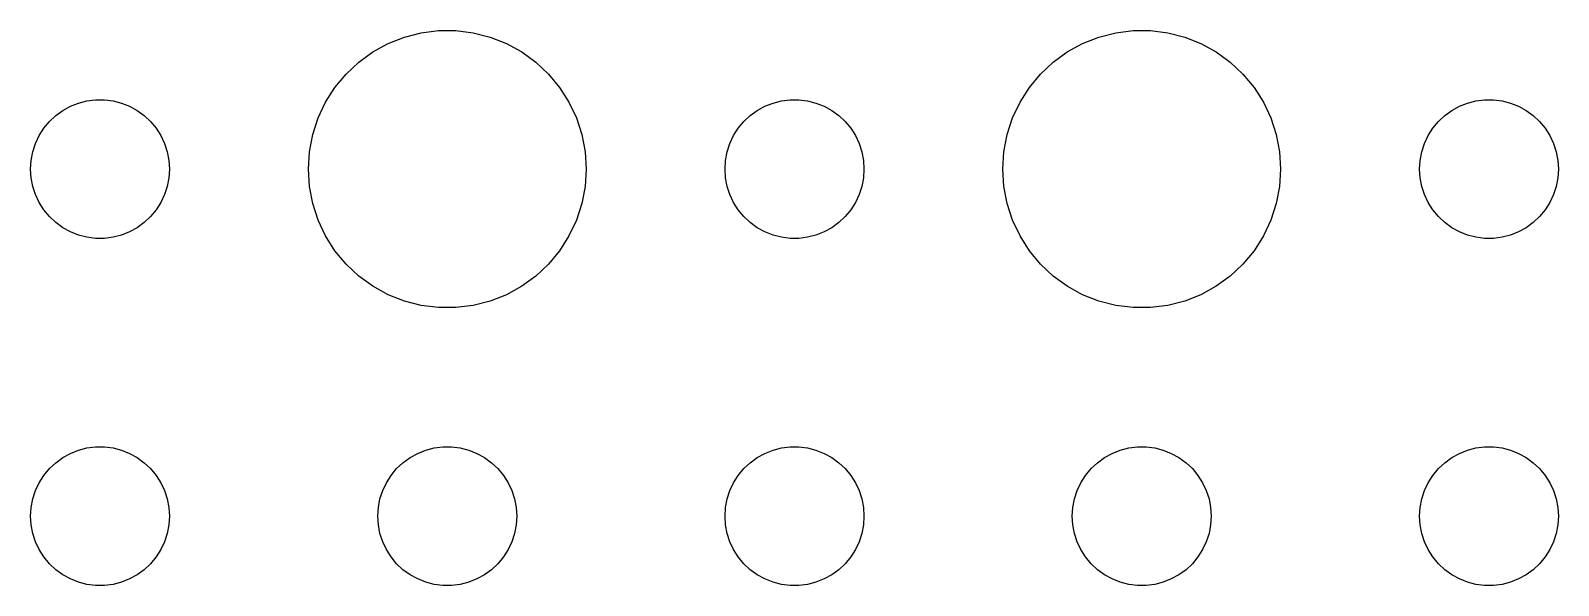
# Model space of a CAD drawing. Header units: metres. Extents: x -142 to 142, y -142 to 142.
# Drawn here: x -39 to -6, y -84 to -72.01 of the extents above; entities that cross this region are included whole.
import ezdxf

# ---------------------------------------------------------------- set-up
doc = ezdxf.new("R2010")
doc.units = ezdxf.units.M

msp = doc.modelspace()

# ---------------------------------------------------------------- linework, layer by layer
for p, q in [((-31.2773, -72.2855), (-30.927, -72.1468)), ((-30.927, -72.1468), (-30.5621, -72.0531)), ((-30.5621, -72.0531), (-30.1884, -72.0059)), ((-30.1884, -72.0059), (-29.8116, -72.0059)), ((-29.8116, -72.0059), (-29.4379, -72.0531)), ((-29.4379, -72.0531), (-29.0729, -72.1468)), ((-29.0729, -72.1468), (-28.7227, -72.2855)), ((-16.2773, -72.2855), (-15.927, -72.1468)), ((-15.927, -72.1468), (-15.5621, -72.0531)), ((-15.5621, -72.0531), (-15.1884, -72.0059)), ((-15.1884, -72.0059), (-14.8116, -72.0059)), ((-14.8116, -72.0059), (-14.4379, -72.0531)), ((-14.4379, -72.0531), (-14.0729, -72.1468)), ((-14.0729, -72.1468), (-13.7227, -72.2855)), ((-31.9123, -72.6885), (-31.6075, -72.467)), ((-31.6075, -72.467), (-31.2773, -72.2855)), ((-28.7227, -72.2855), (-28.3925, -72.467)), ((-28.3925, -72.467), (-28.0877, -72.6885)), ((-16.9123, -72.6885), (-16.6075, -72.467)), ((-16.6075, -72.467), (-16.2773, -72.2855)), ((-13.7227, -72.2855), (-13.3925, -72.467)), ((-13.3925, -72.467), (-13.0877, -72.6885)), ((-32.1869, -72.9464), (-31.9123, -72.6885)), ((-28.0877, -72.6885), (-27.8131, -72.9464)), ((-17.1869, -72.9464), (-16.9123, -72.6885)), ((-13.0877, -72.6885), (-12.8131, -72.9464)), ((-32.6289, -73.5547), (-32.427, -73.2366)), ((-32.427, -73.2366), (-32.1869, -72.9464)), ((-27.8131, -72.9464), (-27.5729, -73.2366)), ((-27.5729, -73.2366), (-27.3711, -73.5547)), ((-17.6289, -73.5547), (-17.427, -73.2366)), ((-17.427, -73.2366), (-17.1869, -72.9464)), ((-12.8131, -72.9464), (-12.5729, -73.2366)), ((-12.5729, -73.2366), (-12.3711, -73.5547)), ((-38.1387, -73.6428), (-37.9635, -73.5734)), ((-37.9635, -73.5734), (-37.7811, -73.5266)), ((-37.7811, -73.5266), (-37.5942, -73.503)), ((-37.5942, -73.503), (-37.4058, -73.503)), ((-37.4058, -73.503), (-37.2189, -73.5266)), ((-37.2189, -73.5266), (-37.0365, -73.5734)), ((-37.0365, -73.5734), (-36.8613, -73.6428)), ((-32.7893, -73.8956), (-32.6289, -73.5547)), ((-27.3711, -73.5547), (-27.2107, -73.8956)), ((-23.1387, -73.6428), (-22.9635, -73.5734)), ((-22.9635, -73.5734), (-22.7811, -73.5266)), ((-22.7811, -73.5266), (-22.5942, -73.503)), ((-22.5942, -73.503), (-22.4058, -73.503)), ((-22.4058, -73.503), (-22.2189, -73.5266)), ((-22.2189, -73.5266), (-22.0365, -73.5734)), ((-22.0365, -73.5734), (-21.8613, -73.6428)), ((-17.7893, -73.8956), (-17.6289, -73.5547)), ((-12.3711, -73.5547), (-12.2107, -73.8956)), ((-8.13866, -73.6428), (-7.96352, -73.5734)), ((-7.96352, -73.5734), (-7.78107, -73.5266)), ((-7.78107, -73.5266), (-7.59418, -73.503)), ((-7.59418, -73.503), (-7.40581, -73.503)), ((-7.40581, -73.503), (-7.21892, -73.5266)), ((-7.21892, -73.5266), (-7.03647, -73.5734)), ((-7.03647, -73.5734), (-6.86133, -73.6428)), ((-38.5934, -73.9732), (-38.4561, -73.8442)), ((-38.4561, -73.8442), (-38.3037, -73.7335)), ((-38.3037, -73.7335), (-38.1387, -73.6428)), ((-36.8613, -73.6428), (-36.6963, -73.7335)), ((-36.6963, -73.7335), (-36.5439, -73.8442)), ((-36.5439, -73.8442), (-36.4065, -73.9732)), ((-32.9057, -74.2539), (-32.7893, -73.8956)), ((-27.2107, -73.8956), (-27.0942, -74.2539)), ((-23.5934, -73.9732), (-23.4561, -73.8442)), ((-23.4561, -73.8442), (-23.3037, -73.7335)), ((-23.3037, -73.7335), (-23.1387, -73.6428)), ((-21.8613, -73.6428), (-21.6963, -73.7335)), ((-21.6963, -73.7335), (-21.5439, -73.8442)), ((-21.5439, -73.8442), (-21.4065, -73.9732)), ((-17.9057, -74.2539), (-17.7893, -73.8956)), ((-12.2107, -73.8956), (-12.0942, -74.2539)), ((-8.59344, -73.9732), (-8.45613, -73.8442)), ((-8.45613, -73.8442), (-8.30373, -73.7335)), ((-8.30373, -73.7335), (-8.13866, -73.6428)), ((-6.86133, -73.6428), (-6.69626, -73.7335)), ((-6.69626, -73.7335), (-6.54385, -73.8442)), ((-6.54385, -73.8442), (-6.40654, -73.9732)), ((-38.8145, -74.2774), (-38.7135, -74.1183)), ((-38.7135, -74.1183), (-38.5934, -73.9732)), ((-36.4065, -73.9732), (-36.2865, -74.1183)), ((-36.2865, -74.1183), (-36.1855, -74.2774)), ((-23.8145, -74.2774), (-23.7135, -74.1183)), ((-23.7135, -74.1183), (-23.5934, -73.9732)), ((-21.4065, -73.9732), (-21.2865, -74.1183)), ((-21.2865, -74.1183), (-21.1855, -74.2774)), ((-8.81445, -74.2774), (-8.71352, -74.1183)), ((-8.71352, -74.1183), (-8.59344, -73.9732)), ((-6.40654, -73.9732), (-6.28647, -74.1183)), ((-6.28647, -74.1183), (-6.18553, -74.2774)), ((-38.9529, -74.627), (-38.8947, -74.4478)), ((-38.8947, -74.4478), (-38.8145, -74.2774)), ((-36.1855, -74.2774), (-36.1053, -74.4478)), ((-36.1053, -74.4478), (-36.0471, -74.627)), ((-32.9763, -74.624), (-32.9057, -74.2539)), ((-27.0942, -74.2539), (-27.0237, -74.624)), ((-23.9529, -74.627), (-23.8947, -74.4478)), ((-23.8947, -74.4478), (-23.8145, -74.2774)), ((-21.1855, -74.2774), (-21.1053, -74.4478)), ((-21.1053, -74.4478), (-21.0471, -74.627)), ((-17.9763, -74.624), (-17.9057, -74.2539)), ((-12.0942, -74.2539), (-12.0237, -74.624)), ((-8.95287, -74.627), (-8.89465, -74.4478)), ((-8.89465, -74.4478), (-8.81445, -74.2774)), ((-6.18553, -74.2774), (-6.10533, -74.4478)), ((-6.10533, -74.4478), (-6.04712, -74.627)), ((-39, -75), (-38.9882, -74.812)), ((-38.9882, -74.812), (-38.9529, -74.627)), ((-36.0471, -74.627), (-36.0118, -74.812)), ((-36.0118, -74.812), (-36, -75)), ((-33, -75), (-32.9763, -74.624)), ((-27.0237, -74.624), (-27, -75)), ((-24, -75), (-23.9882, -74.812)), ((-23.9882, -74.812), (-23.9529, -74.627)), ((-21.0471, -74.627), (-21.0118, -74.812)), ((-21.0118, -74.812), (-21, -75)), ((-18, -75), (-17.9763, -74.624)), ((-12.0237, -74.624), (-12, -75)), ((-9, -75), (-8.98816, -74.812)), ((-8.98816, -74.812), (-8.95287, -74.627)), ((-6.04712, -74.627), (-6.01183, -74.812)), ((-6.01183, -74.812), (-6, -75)), ((-38.9882, -75.188), (-39, -75)), ((-38.9529, -75.373), (-38.9882, -75.188)), ((-36.0118, -75.188), (-36.0471, -75.373)), ((-36, -75), (-36.0118, -75.188)), ((-32.9763, -75.376), (-33, -75)), ((-27, -75), (-27.0237, -75.376)), ((-23.9882, -75.188), (-24, -75)), ((-23.9529, -75.373), (-23.9882, -75.188)), ((-21.0118, -75.188), (-21.0471, -75.373)), ((-21, -75), (-21.0118, -75.188)), ((-17.9763, -75.376), (-18, -75)), ((-12, -75), (-12.0237, -75.376)), ((-8.98816, -75.188), (-9, -75)), ((-8.95287, -75.373), (-8.98816, -75.188)), ((-6.01183, -75.188), (-6.04712, -75.373)), ((-6, -75), (-6.01183, -75.188)), ((-38.8947, -75.5522), (-38.9529, -75.373)), ((-38.8145, -75.7226), (-38.8947, -75.5522)), ((-36.1053, -75.5522), (-36.1855, -75.7226)), ((-36.0471, -75.373), (-36.1053, -75.5522)), ((-32.9057, -75.7461), (-32.9763, -75.376)), ((-27.0237, -75.376), (-27.0942, -75.7461)), ((-23.8947, -75.5522), (-23.9529, -75.373)), ((-23.8145, -75.7226), (-23.8947, -75.5522)), ((-21.1053, -75.5522), (-21.1855, -75.7226)), ((-21.0471, -75.373), (-21.1053, -75.5522)), ((-17.9057, -75.7461), (-17.9763, -75.376)), ((-12.0237, -75.376), (-12.0942, -75.7461)), ((-8.89465, -75.5522), (-8.95287, -75.373)), ((-8.81445, -75.7226), (-8.89465, -75.5522)), ((-6.10533, -75.5522), (-6.18553, -75.7226)), ((-6.04712, -75.373), (-6.10533, -75.5522)), ((-38.7135, -75.8817), (-38.8145, -75.7226)), ((-38.5934, -76.0268), (-38.7135, -75.8817)), ((-36.2865, -75.8817), (-36.4065, -76.0268)), ((-36.1855, -75.7226), (-36.2865, -75.8817)), ((-32.7893, -76.1044), (-32.9057, -75.7461)), ((-27.0942, -75.7461), (-27.2107, -76.1044)), ((-23.7135, -75.8817), (-23.8145, -75.7226)), ((-23.5934, -76.0268), (-23.7135, -75.8817)), ((-21.2865, -75.8817), (-21.4065, -76.0268)), ((-21.1855, -75.7226), (-21.2865, -75.8817)), ((-17.7893, -76.1044), (-17.9057, -75.7461)), ((-12.0942, -75.7461), (-12.2107, -76.1044)), ((-8.71352, -75.8817), (-8.81445, -75.7226)), ((-8.59344, -76.0268), (-8.71352, -75.8817)), ((-6.28647, -75.8817), (-6.40654, -76.0268)), ((-6.18553, -75.7226), (-6.28647, -75.8817)), ((-38.4561, -76.1558), (-38.5934, -76.0268)), ((-38.3037, -76.2665), (-38.4561, -76.1558)), ((-36.5439, -76.1558), (-36.6963, -76.2665)), ((-36.4065, -76.0268), (-36.5439, -76.1558)), ((-32.6289, -76.4453), (-32.7893, -76.1044)), ((-27.2107, -76.1044), (-27.3711, -76.4453)), ((-23.4561, -76.1558), (-23.5934, -76.0268)), ((-23.3037, -76.2665), (-23.4561, -76.1558)), ((-21.5439, -76.1558), (-21.6963, -76.2665)), ((-21.4065, -76.0268), (-21.5439, -76.1558)), ((-17.6289, -76.4453), (-17.7893, -76.1044)), ((-12.2107, -76.1044), (-12.3711, -76.4453)), ((-8.45613, -76.1558), (-8.59344, -76.0268)), ((-8.30373, -76.2665), (-8.45613, -76.1558)), ((-6.54385, -76.1558), (-6.69626, -76.2665)), ((-6.40654, -76.0268), (-6.54385, -76.1558)), ((-38.1387, -76.3572), (-38.3037, -76.2665)), ((-37.9635, -76.4266), (-38.1387, -76.3572)), ((-37.7811, -76.4734), (-37.9635, -76.4266)), ((-37.5942, -76.497), (-37.7811, -76.4734)), ((-37.4058, -76.497), (-37.5942, -76.497)), ((-37.2189, -76.4734), (-37.4058, -76.497)), ((-37.0365, -76.4266), (-37.2189, -76.4734)), ((-36.8613, -76.3572), (-37.0365, -76.4266)), ((-36.6963, -76.2665), (-36.8613, -76.3572)), ((-32.427, -76.7634), (-32.6289, -76.4453)), ((-27.3711, -76.4453), (-27.5729, -76.7634)), ((-23.1387, -76.3572), (-23.3037, -76.2665)), ((-22.9635, -76.4266), (-23.1387, -76.3572)), ((-22.7811, -76.4734), (-22.9635, -76.4266)), ((-22.5942, -76.497), (-22.7811, -76.4734)), ((-22.4058, -76.497), (-22.5942, -76.497)), ((-22.2189, -76.4734), (-22.4058, -76.497)), ((-22.0365, -76.4266), (-22.2189, -76.4734)), ((-21.8613, -76.3572), (-22.0365, -76.4266)), ((-21.6963, -76.2665), (-21.8613, -76.3572)), ((-17.427, -76.7634), (-17.6289, -76.4453)), ((-12.3711, -76.4453), (-12.5729, -76.7634)), ((-8.13866, -76.3572), (-8.30373, -76.2665)), ((-7.96352, -76.4266), (-8.13866, -76.3572)), ((-7.78107, -76.4734), (-7.96352, -76.4266)), ((-7.59418, -76.497), (-7.78107, -76.4734)), ((-7.40581, -76.497), (-7.59418, -76.497)), ((-7.21892, -76.4734), (-7.40581, -76.497)), ((-7.03647, -76.4266), (-7.21892, -76.4734)), ((-6.86133, -76.3572), (-7.03647, -76.4266)), ((-6.69626, -76.2665), (-6.86133, -76.3572)), ((-32.1869, -77.0536), (-32.427, -76.7634)), ((-27.5729, -76.7634), (-27.8131, -77.0536)), ((-17.1869, -77.0536), (-17.427, -76.7634)), ((-12.5729, -76.7634), (-12.8131, -77.0536)), ((-31.9123, -77.3115), (-32.1869, -77.0536)), ((-27.8131, -77.0536), (-28.0877, -77.3115)), ((-16.9123, -77.3115), (-17.1869, -77.0536)), ((-12.8131, -77.0536), (-13.0877, -77.3115)), ((-31.6075, -77.533), (-31.9123, -77.3115)), ((-31.2773, -77.7145), (-31.6075, -77.533)), ((-28.3925, -77.533), (-28.7227, -77.7145)), ((-28.0877, -77.3115), (-28.3925, -77.533)), ((-16.6075, -77.533), (-16.9123, -77.3115)), ((-16.2773, -77.7145), (-16.6075, -77.533)), ((-13.3925, -77.533), (-13.7227, -77.7145)), ((-13.0877, -77.3115), (-13.3925, -77.533)), ((-30.927, -77.8532), (-31.2773, -77.7145)), ((-30.5621, -77.9469), (-30.927, -77.8532)), ((-29.0729, -77.8532), (-29.4379, -77.9469)), ((-28.7227, -77.7145), (-29.0729, -77.8532)), ((-15.927, -77.8532), (-16.2773, -77.7145)), ((-15.5621, -77.9469), (-15.927, -77.8532)), ((-14.0729, -77.8532), (-14.4379, -77.9469)), ((-13.7227, -77.7145), (-14.0729, -77.8532)), ((-30.1884, -77.9941), (-30.5621, -77.9469)), ((-29.8116, -77.9941), (-30.1884, -77.9941)), ((-29.4379, -77.9469), (-29.8116, -77.9941)), ((-15.1884, -77.9941), (-15.5621, -77.9469)), ((-14.8116, -77.9941), (-15.1884, -77.9941)), ((-14.4379, -77.9469), (-14.8116, -77.9941)), ((-38.3037, -81.2335), (-38.1387, -81.1428)), ((-38.1387, -81.1428), (-37.9635, -81.0734)), ((-37.9635, -81.0734), (-37.7811, -81.0266)), ((-37.7811, -81.0266), (-37.5942, -81.003)), ((-37.5942, -81.003), (-37.4058, -81.003)), ((-37.4058, -81.003), (-37.2189, -81.0266)), ((-37.2189, -81.0266), (-37.0365, -81.0734)), ((-37.0365, -81.0734), (-36.8613, -81.1428)), ((-36.8613, -81.1428), (-36.6963, -81.2335)), ((-30.8037, -81.2335), (-30.6387, -81.1428)), ((-30.6387, -81.1428), (-30.4635, -81.0734)), ((-30.4635, -81.0734), (-30.2811, -81.0266)), ((-30.2811, -81.0266), (-30.0942, -81.003)), ((-30.0942, -81.003), (-29.9058, -81.003)), ((-29.9058, -81.003), (-29.7189, -81.0266)), ((-29.7189, -81.0266), (-29.5365, -81.0734)), ((-29.5365, -81.0734), (-29.3613, -81.1428)), ((-29.3613, -81.1428), (-29.1963, -81.2335)), ((-23.3037, -81.2335), (-23.1387, -81.1428)), ((-23.1387, -81.1428), (-22.9635, -81.0734)), ((-22.9635, -81.0734), (-22.7811, -81.0266)), ((-22.7811, -81.0266), (-22.5942, -81.003)), ((-22.5942, -81.003), (-22.4058, -81.003)), ((-22.4058, -81.003), (-22.2189, -81.0266)), ((-22.2189, -81.0266), (-22.0365, -81.0734)), ((-22.0365, -81.0734), (-21.8613, -81.1428)), ((-21.8613, -81.1428), (-21.6963, -81.2335)), ((-15.8037, -81.2335), (-15.6387, -81.1428)), ((-15.6387, -81.1428), (-15.4635, -81.0734)), ((-15.4635, -81.0734), (-15.2811, -81.0266)), ((-15.2811, -81.0266), (-15.0942, -81.003)), ((-15.0942, -81.003), (-14.9058, -81.003)), ((-14.9058, -81.003), (-14.7189, -81.0266)), ((-14.7189, -81.0266), (-14.5365, -81.0734)), ((-14.5365, -81.0734), (-14.3613, -81.1428)), ((-14.3613, -81.1428), (-14.1963, -81.2335)), ((-8.30373, -81.2335), (-8.13866, -81.1428)), ((-8.13866, -81.1428), (-7.96352, -81.0734)), ((-7.96352, -81.0734), (-7.78107, -81.0266)), ((-7.78107, -81.0266), (-7.59418, -81.003)), ((-7.59418, -81.003), (-7.40581, -81.003)), ((-7.40581, -81.003), (-7.21892, -81.0266)), ((-7.21892, -81.0266), (-7.03647, -81.0734)), ((-7.03647, -81.0734), (-6.86133, -81.1428)), ((-6.86133, -81.1428), (-6.69626, -81.2335)), ((-38.7135, -81.6183), (-38.5934, -81.4732)), ((-38.5934, -81.4732), (-38.4561, -81.3442)), ((-38.4561, -81.3442), (-38.3037, -81.2335)), ((-36.6963, -81.2335), (-36.5439, -81.3442)), ((-36.5439, -81.3442), (-36.4065, -81.4732)), ((-36.4065, -81.4732), (-36.2865, -81.6183)), ((-31.2135, -81.6183), (-31.0934, -81.4732)), ((-31.0934, -81.4732), (-30.9561, -81.3442)), ((-30.9561, -81.3442), (-30.8037, -81.2335)), ((-29.1963, -81.2335), (-29.0439, -81.3442)), ((-29.0439, -81.3442), (-28.9065, -81.4732)), ((-28.9065, -81.4732), (-28.7865, -81.6183)), ((-23.7135, -81.6183), (-23.5934, -81.4732)), ((-23.5934, -81.4732), (-23.4561, -81.3442)), ((-23.4561, -81.3442), (-23.3037, -81.2335)), ((-21.6963, -81.2335), (-21.5439, -81.3442)), ((-21.5439, -81.3442), (-21.4065, -81.4732)), ((-21.4065, -81.4732), (-21.2865, -81.6183)), ((-16.2135, -81.6183), (-16.0934, -81.4732)), ((-16.0934, -81.4732), (-15.9561, -81.3442)), ((-15.9561, -81.3442), (-15.8037, -81.2335)), ((-14.1963, -81.2335), (-14.0439, -81.3442)), ((-14.0439, -81.3442), (-13.9065, -81.4732)), ((-13.9065, -81.4732), (-13.7865, -81.6183)), ((-8.71352, -81.6183), (-8.59344, -81.4732)), ((-8.59344, -81.4732), (-8.45613, -81.3442)), ((-8.45613, -81.3442), (-8.30373, -81.2335)), ((-6.69626, -81.2335), (-6.54385, -81.3442)), ((-6.54385, -81.3442), (-6.40654, -81.4732)), ((-6.40654, -81.4732), (-6.28647, -81.6183)), ((-38.8947, -81.9478), (-38.8145, -81.7774)), ((-38.8145, -81.7774), (-38.7135, -81.6183)), ((-36.2865, -81.6183), (-36.1855, -81.7774)), ((-36.1855, -81.7774), (-36.1053, -81.9478)), ((-31.3947, -81.9478), (-31.3145, -81.7774)), ((-31.3145, -81.7774), (-31.2135, -81.6183)), ((-28.7865, -81.6183), (-28.6855, -81.7774)), ((-28.6855, -81.7774), (-28.6053, -81.9478)), ((-23.8947, -81.9478), (-23.8145, -81.7774)), ((-23.8145, -81.7774), (-23.7135, -81.6183)), ((-21.2865, -81.6183), (-21.1855, -81.7774)), ((-21.1855, -81.7774), (-21.1053, -81.9478)), ((-16.3947, -81.9478), (-16.3145, -81.7774)), ((-16.3145, -81.7774), (-16.2135, -81.6183)), ((-13.7865, -81.6183), (-13.6855, -81.7774)), ((-13.6855, -81.7774), (-13.6053, -81.9478)), ((-8.89465, -81.9478), (-8.81445, -81.7774)), ((-8.81445, -81.7774), (-8.71352, -81.6183)), ((-6.28647, -81.6183), (-6.18553, -81.7774)), ((-6.18553, -81.7774), (-6.10533, -81.9478)), ((-38.9882, -82.312), (-38.9529, -82.127)), ((-38.9529, -82.127), (-38.8947, -81.9478)), ((-36.1053, -81.9478), (-36.0471, -82.127)), ((-36.0471, -82.127), (-36.0118, -82.312)), ((-31.4882, -82.312), (-31.4529, -82.127)), ((-31.4529, -82.127), (-31.3947, -81.9478)), ((-28.6053, -81.9478), (-28.5471, -82.127)), ((-28.5471, -82.127), (-28.5118, -82.312)), ((-23.9882, -82.312), (-23.9529, -82.127)), ((-23.9529, -82.127), (-23.8947, -81.9478)), ((-21.1053, -81.9478), (-21.0471, -82.127)), ((-21.0471, -82.127), (-21.0118, -82.312)), ((-16.4882, -82.312), (-16.4529, -82.127)), ((-16.4529, -82.127), (-16.3947, -81.9478)), ((-13.6053, -81.9478), (-13.5471, -82.127)), ((-13.5471, -82.127), (-13.5118, -82.312)), ((-8.98816, -82.312), (-8.95287, -82.127)), ((-8.95287, -82.127), (-8.89465, -81.9478)), ((-6.10533, -81.9478), (-6.04712, -82.127)), ((-6.04712, -82.127), (-6.01183, -82.312)), ((-39, -82.5), (-38.9882, -82.312)), ((-38.9882, -82.688), (-39, -82.5)), ((-36.0118, -82.312), (-36, -82.5)), ((-36, -82.5), (-36.0118, -82.688)), ((-31.5, -82.5), (-31.4882, -82.312)), ((-31.4882, -82.688), (-31.5, -82.5)), ((-28.5118, -82.312), (-28.5, -82.5)), ((-28.5, -82.5), (-28.5118, -82.688)), ((-24, -82.5), (-23.9882, -82.312)), ((-23.9882, -82.688), (-24, -82.5)), ((-21.0118, -82.312), (-21, -82.5)), ((-21, -82.5), (-21.0118, -82.688)), ((-16.5, -82.5), (-16.4882, -82.312)), ((-16.4882, -82.688), (-16.5, -82.5)), ((-13.5118, -82.312), (-13.5, -82.5)), ((-13.5, -82.5), (-13.5118, -82.688)), ((-9, -82.5), (-8.98816, -82.312)), ((-8.98816, -82.688), (-9, -82.5)), ((-6.01183, -82.312), (-6, -82.5)), ((-6, -82.5), (-6.01183, -82.688)), ((-38.9529, -82.873), (-38.9882, -82.688)), ((-36.0118, -82.688), (-36.0471, -82.873)), ((-31.4529, -82.873), (-31.4882, -82.688)), ((-28.5118, -82.688), (-28.5471, -82.873)), ((-23.9529, -82.873), (-23.9882, -82.688)), ((-21.0118, -82.688), (-21.0471, -82.873)), ((-16.4529, -82.873), (-16.4882, -82.688)), ((-13.5118, -82.688), (-13.5471, -82.873)), ((-8.95287, -82.873), (-8.98816, -82.688)), ((-6.01183, -82.688), (-6.04712, -82.873)), ((-38.8947, -83.0522), (-38.9529, -82.873)), ((-38.8145, -83.2226), (-38.8947, -83.0522)), ((-36.1053, -83.0522), (-36.1855, -83.2226)), ((-36.0471, -82.873), (-36.1053, -83.0522)), ((-31.3947, -83.0522), (-31.4529, -82.873)), ((-31.3145, -83.2226), (-31.3947, -83.0522)), ((-28.6053, -83.0522), (-28.6855, -83.2226)), ((-28.5471, -82.873), (-28.6053, -83.0522)), ((-23.8947, -83.0522), (-23.9529, -82.873)), ((-23.8145, -83.2226), (-23.8947, -83.0522)), ((-21.1053, -83.0522), (-21.1855, -83.2226)), ((-21.0471, -82.873), (-21.1053, -83.0522)), ((-16.3947, -83.0522), (-16.4529, -82.873)), ((-16.3145, -83.2226), (-16.3947, -83.0522)), ((-13.6053, -83.0522), (-13.6855, -83.2226)), ((-13.5471, -82.873), (-13.6053, -83.0522)), ((-8.89465, -83.0522), (-8.95287, -82.873)), ((-8.81445, -83.2226), (-8.89465, -83.0522)), ((-6.10533, -83.0522), (-6.18553, -83.2226)), ((-6.04712, -82.873), (-6.10533, -83.0522)), ((-38.7135, -83.3817), (-38.8145, -83.2226)), ((-38.5934, -83.5268), (-38.7135, -83.3817)), ((-36.2865, -83.3817), (-36.4065, -83.5268)), ((-36.1855, -83.2226), (-36.2865, -83.3817)), ((-31.2135, -83.3817), (-31.3145, -83.2226)), ((-31.0934, -83.5268), (-31.2135, -83.3817)), ((-28.7865, -83.3817), (-28.9065, -83.5268)), ((-28.6855, -83.2226), (-28.7865, -83.3817)), ((-23.7135, -83.3817), (-23.8145, -83.2226)), ((-23.5934, -83.5268), (-23.7135, -83.3817)), ((-21.2865, -83.3817), (-21.4065, -83.5268)), ((-21.1855, -83.2226), (-21.2865, -83.3817)), ((-16.2135, -83.3817), (-16.3145, -83.2226)), ((-16.0934, -83.5268), (-16.2135, -83.3817)), ((-13.7865, -83.3817), (-13.9065, -83.5268)), ((-13.6855, -83.2226), (-13.7865, -83.3817)), ((-8.71352, -83.3817), (-8.81445, -83.2226)), ((-8.59344, -83.5268), (-8.71352, -83.3817)), ((-6.28647, -83.3817), (-6.40654, -83.5268)), ((-6.18553, -83.2226), (-6.28647, -83.3817)), ((-38.4561, -83.6558), (-38.5934, -83.5268)), ((-38.3037, -83.7665), (-38.4561, -83.6558)), ((-38.1387, -83.8572), (-38.3037, -83.7665)), ((-36.6963, -83.7665), (-36.8613, -83.8572)), ((-36.5439, -83.6558), (-36.6963, -83.7665)), ((-36.4065, -83.5268), (-36.5439, -83.6558)), ((-30.9561, -83.6558), (-31.0934, -83.5268)), ((-30.8037, -83.7665), (-30.9561, -83.6558)), ((-30.6387, -83.8572), (-30.8037, -83.7665)), ((-29.1963, -83.7665), (-29.3613, -83.8572)), ((-29.0439, -83.6558), (-29.1963, -83.7665)), ((-28.9065, -83.5268), (-29.0439, -83.6558)), ((-23.4561, -83.6558), (-23.5934, -83.5268)), ((-23.3037, -83.7665), (-23.4561, -83.6558)), ((-23.1387, -83.8572), (-23.3037, -83.7665)), ((-21.6963, -83.7665), (-21.8613, -83.8572)), ((-21.5439, -83.6558), (-21.6963, -83.7665)), ((-21.4065, -83.5268), (-21.5439, -83.6558)), ((-15.9561, -83.6558), (-16.0934, -83.5268)), ((-15.8037, -83.7665), (-15.9561, -83.6558)), ((-15.6387, -83.8572), (-15.8037, -83.7665)), ((-14.1963, -83.7665), (-14.3613, -83.8572)), ((-14.0439, -83.6558), (-14.1963, -83.7665)), ((-13.9065, -83.5268), (-14.0439, -83.6558)), ((-8.45613, -83.6558), (-8.59344, -83.5268)), ((-8.30373, -83.7665), (-8.45613, -83.6558)), ((-8.13866, -83.8572), (-8.30373, -83.7665)), ((-6.69626, -83.7665), (-6.86133, -83.8572)), ((-6.54385, -83.6558), (-6.69626, -83.7665)), ((-6.40654, -83.5268), (-6.54385, -83.6558)), ((-37.9635, -83.9266), (-38.1387, -83.8572)), ((-37.7811, -83.9734), (-37.9635, -83.9266)), ((-37.5942, -83.997), (-37.7811, -83.9734)), ((-37.4058, -83.997), (-37.5942, -83.997)), ((-37.2189, -83.9734), (-37.4058, -83.997)), ((-37.0365, -83.9266), (-37.2189, -83.9734)), ((-36.8613, -83.8572), (-37.0365, -83.9266)), ((-30.4635, -83.9266), (-30.6387, -83.8572)), ((-30.2811, -83.9734), (-30.4635, -83.9266)), ((-30.0942, -83.997), (-30.2811, -83.9734)), ((-29.9058, -83.997), (-30.0942, -83.997)), ((-29.7189, -83.9734), (-29.9058, -83.997)), ((-29.5365, -83.9266), (-29.7189, -83.9734)), ((-29.3613, -83.8572), (-29.5365, -83.9266)), ((-22.9635, -83.9266), (-23.1387, -83.8572)), ((-22.7811, -83.9734), (-22.9635, -83.9266)), ((-22.5942, -83.997), (-22.7811, -83.9734)), ((-22.4058, -83.997), (-22.5942, -83.997)), ((-22.2189, -83.9734), (-22.4058, -83.997)), ((-22.0365, -83.9266), (-22.2189, -83.9734)), ((-21.8613, -83.8572), (-22.0365, -83.9266)), ((-15.4635, -83.9266), (-15.6387, -83.8572)), ((-15.2811, -83.9734), (-15.4635, -83.9266)), ((-15.0942, -83.997), (-15.2811, -83.9734)), ((-14.9058, -83.997), (-15.0942, -83.997)), ((-14.7189, -83.9734), (-14.9058, -83.997)), ((-14.5365, -83.9266), (-14.7189, -83.9734)), ((-14.3613, -83.8572), (-14.5365, -83.9266)), ((-7.96352, -83.9266), (-8.13866, -83.8572)), ((-7.78107, -83.9734), (-7.96352, -83.9266)), ((-7.59418, -83.997), (-7.78107, -83.9734)), ((-7.40581, -83.997), (-7.59418, -83.997)), ((-7.21892, -83.9734), (-7.40581, -83.997)), ((-7.03647, -83.9266), (-7.21892, -83.9734)), ((-6.86133, -83.8572), (-7.03647, -83.9266))]:
    msp.add_line(p, q)

doc.saveas('drawing.dxf')
